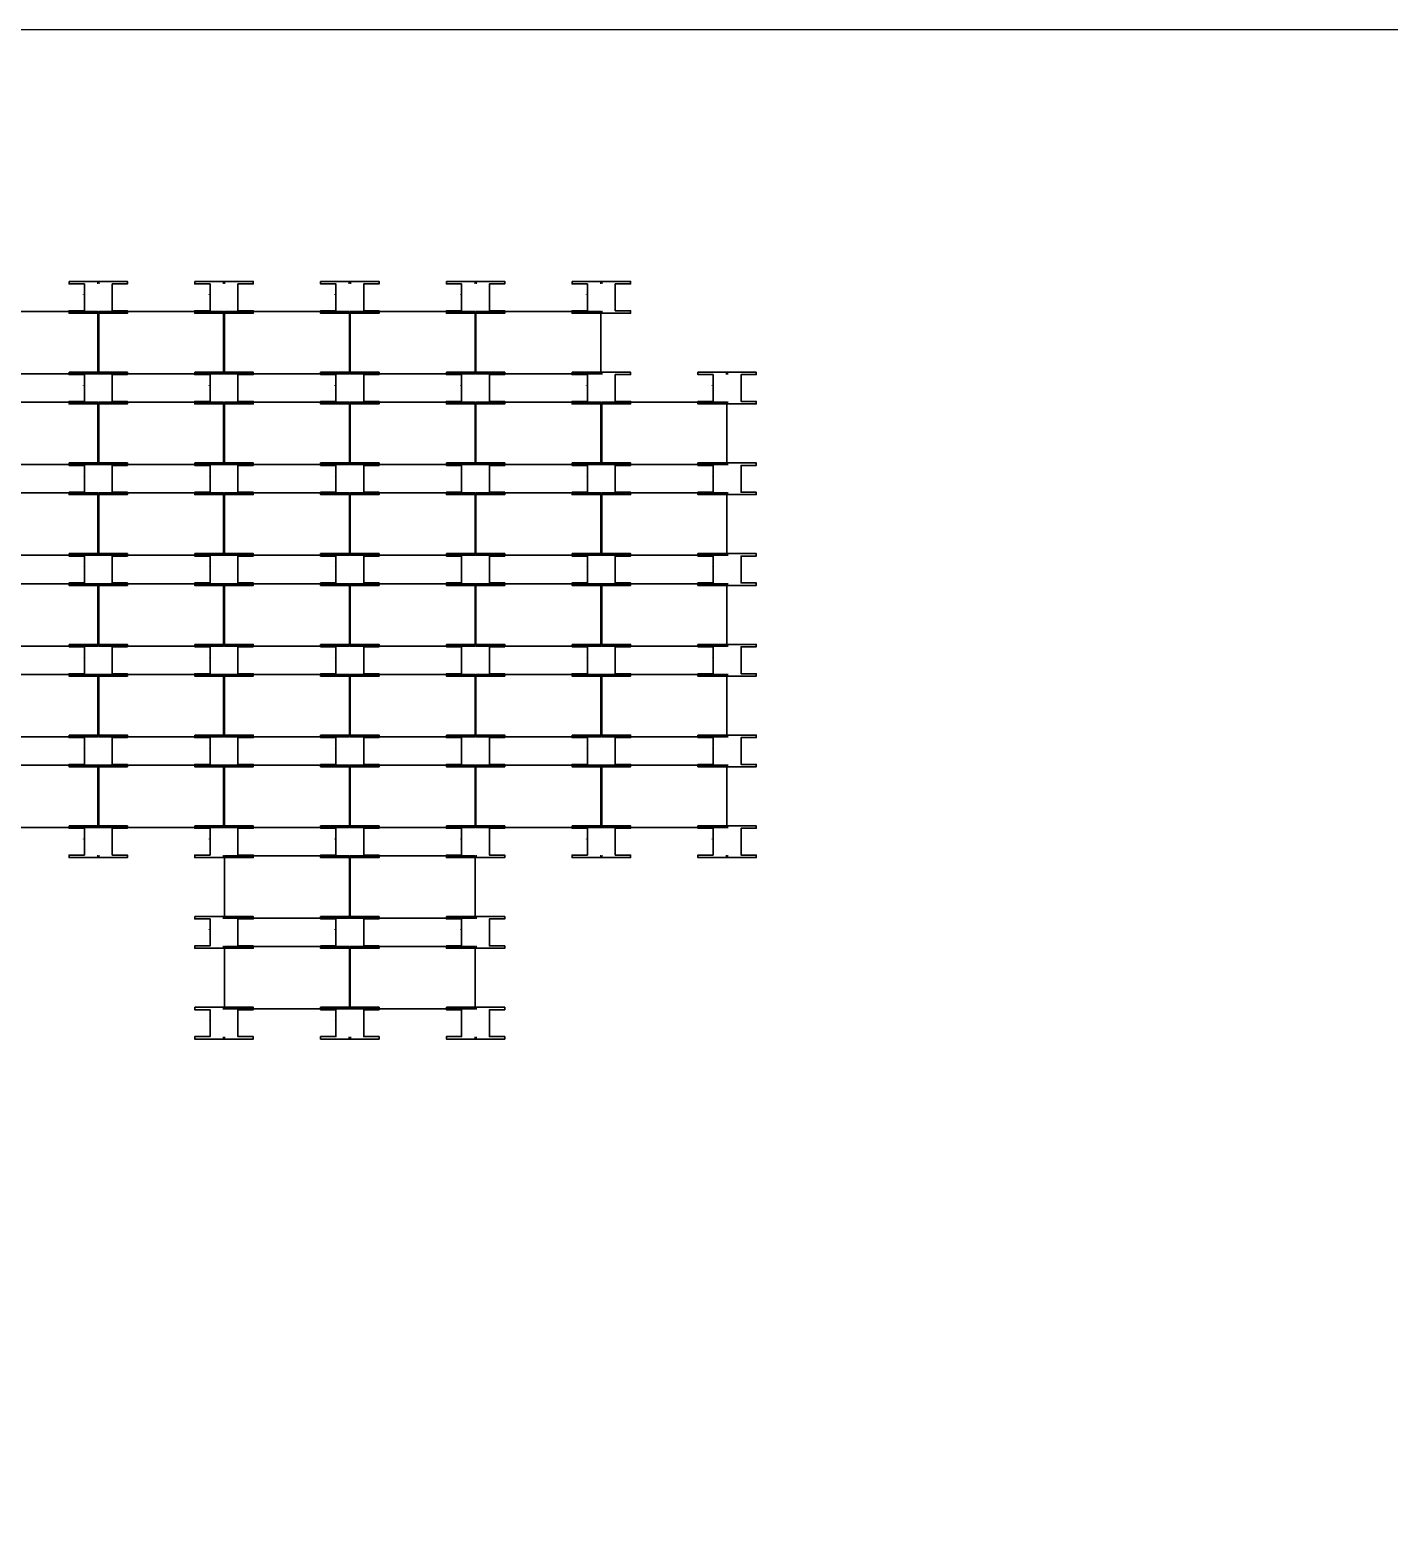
# Model space of a CAD drawing. Header units: inches. Extents: x 4487 to 8387, y 819 to 2897.
# Drawn here: x 5383 to 6221, y 1859 to 2779 of the extents above; entities that cross this region are included whole.
import ezdxf

# ---------------------------------------------------------------- set-up
doc = ezdxf.new("R2010")
doc.units = ezdxf.units.IN
doc.header["$LTSCALE"] = 50
doc.header["$MEASUREMENT"] = 0
doc.layers.add('E-PANELS', color=140, linetype='Continuous', lineweight=30)
doc.layers.add('E3-ECOFEET', color=254, linetype='Continuous', lineweight=35)
doc.layers.add('IFI PERIMETER', color=231, linetype='FENCE')
doc.styles.get("Standard").update_dxf_attribs({"font": 'arial.ttf'})
doc.linetypes.add('FENCE', pattern='A,0.5,-0.1,["X",Standard,S=0.1,R=0,X=-0.035,Y=-0.05],-0.1', length=0.7)

# ---------------------------------------------------------------- blocks, each defined once
blk = doc.blocks.new('*U1')
at = {"layer": 'E3-ECOFEET', "color": 5}
for points in [[(0, 0), (0, -1.5), (9.41, -1.5), (9.41, -18.06), (0, -18.06), (0, -19.56), (36, -19.56), (36, -18.06), (26.59, -18.06), (26.59, -1.5), (36, -1.5), (36, 0), (0, 0)], [(8.84, -8.08), (8.88, -8.14)]]:
    blk.add_lwpolyline(points, dxfattribs=at)
at = {"layer": 'E3-ECOFEET'}
for points in [[(17.25, -1.03), (17.75, -1.03), (17.75, -0.53)], [(18.25, -0.53), (18.25, -1.03), (18.75, -1.03)], [(17.25, -18.53), (17.75, -18.53), (17.75, -19.03)], [(18.25, -19.03), (18.25, -18.53), (18.75, -18.53)]]:
    blk.add_lwpolyline(points, dxfattribs=at)
blk = doc.blocks.new('JA 320W 10DEG')
at = {"layer": 'E-PANELS'}
blk.add_lwpolyline([(0, 0), (77.01, 0), (77.01, -38.44), (0, -38.44)], close=True, dxfattribs=at)

msp = doc.modelspace()

# ---------------------------------------------------------------- linework, layer by layer
at = {"layer": 'IFI PERIMETER'}
msp.add_lwpolyline([(8387.3, 2779.36), (4487.09, 2779.36), (4487.09, 819.14), (8387.3, 819.14)], close=True, dxfattribs=at)

# ---------------------------------------------------------------- block references
at = {"layer": 'E-PANELS'}
for p in [(5347.86, 2605.71), (5425.37, 2605.71), (5502.88, 2605.71), (5580.39, 2605.71), (5657.9, 2605.71), (5347.86, 2549.78), (5425.37, 2549.78), (5502.88, 2549.78), (5580.39, 2549.78), (5657.9, 2549.78), (5735.41, 2549.78), (5347.86, 2493.84), (5425.37, 2493.84), (5502.88, 2493.84), (5580.39, 2493.84), (5657.9, 2493.84), (5735.41, 2493.84), (5347.86, 2437.91), (5425.37, 2437.91), (5502.88, 2437.91), (5580.39, 2437.91), (5657.9, 2437.91), (5735.41, 2437.91), (5347.86, 2381.97), (5425.37, 2381.97), (5502.88, 2381.97), (5580.39, 2381.97), (5657.9, 2381.97), (5735.41, 2381.97), (5347.86, 2326.04), (5425.37, 2326.04), (5502.88, 2326.04), (5580.39, 2326.04), (5657.9, 2326.04), (5735.41, 2326.04), (5502.88, 2270.11), (5580.39, 2270.11), (5502.88, 2214.17), (5580.39, 2214.17)]:
    msp.add_blockref('JA 320W 10DEG', p, dxfattribs=at)
at = {"layer": 'E3-ECOFEET'}
for p in [(5407.12, 2624.24), (5484.63, 2624.24), (5562.14, 2624.24), (5639.65, 2624.24), (5717.16, 2624.24), (5407.12, 2568.3), (5484.63, 2568.3), (5562.14, 2568.3), (5639.65, 2568.3), (5717.16, 2568.3), (5794.67, 2568.3), (5407.12, 2512.37), (5484.63, 2512.37), (5562.14, 2512.37), (5639.65, 2512.37), (5717.16, 2512.37), (5794.67, 2512.37), (5407.12, 2456.43), (5484.63, 2456.43), (5562.14, 2456.43), (5639.65, 2456.43), (5717.16, 2456.43), (5794.67, 2456.43), (5407.12, 2400.5), (5484.63, 2400.5), (5562.14, 2400.5), (5639.65, 2400.5), (5717.16, 2400.5), (5794.67, 2400.5), (5407.12, 2344.57), (5484.63, 2344.57), (5562.14, 2344.57), (5639.65, 2344.57), (5717.16, 2344.57), (5794.67, 2344.57), (5407.12, 2288.63), (5484.63, 2288.63), (5562.14, 2288.63), (5639.65, 2288.63), (5717.16, 2288.63), (5794.67, 2288.63), (5484.63, 2232.7), (5562.14, 2232.7), (5639.65, 2232.7), (5484.63, 2176.76), (5562.14, 2176.76), (5639.65, 2176.76)]:
    msp.add_blockref('*U1', p, dxfattribs=at)

doc.saveas('drawing.dxf')
